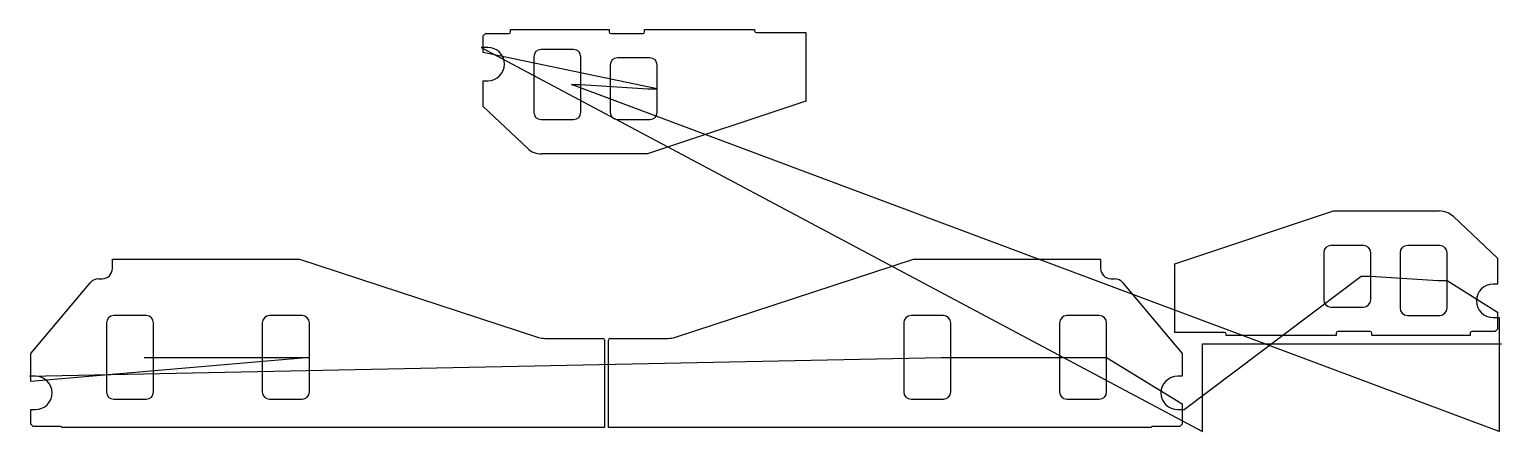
# Model space of a CAD drawing. Header units: metres. Extents: x 12 to 7050, y 0 to 1924.
import ezdxf

# ---------------------------------------------------------------- set-up
doc = ezdxf.new("R2010")
doc.units = ezdxf.units.M

msp = doc.modelspace()

# ---------------------------------------------------------------- linework, layer by layer
at = {"layer": 'TOOL_0'}
for p, q in [((2181.812, 1893.291), (2192.798, 1904.277)), ((2192.798, 1904.277), (2304.212, 1904.277)), ((2312.212, 1912.277), (2312.212, 1924.277)), ((2312.212, 1924.277), (2783.212, 1924.277)), ((2783.212, 1924.277), (2783.212, 1912.277)), ((2791.212, 1904.277), (2945.212, 1904.277)), ((2953.212, 1912.277), (2953.212, 1924.277)), ((2953.212, 1924.277), (3479.212, 1924.277)), ((3479.212, 1924.277), (3479.212, 1917.277)), ((3487.212, 1909.277), (3724.612, 1909.277)), ((3724.612, 1909.277), (3724.612, 1580.689)), ((2181.811, 1838.277), (2171.761, 1838.277)), ((2171.761, 1838.277), (5620.216, 0)), ((2203.211, 1838.277), (2181.811, 1838.277)), ((2181.812, 1838.277), (2181.812, 1893.291)), ((2181.812, 1813.126), (2181.812, 1838.277)), ((3013.212, 1640.777), (2181.812, 1813.126)), ((2423.212, 1793.277), (2423.212, 1528.277)), ((2613.212, 1828.277), (2458.212, 1828.277)), ((2648.212, 1660.777), (2648.212, 1793.277)), ((2978.212, 1788.277), (2823.212, 1788.277)), ((2788.212, 1753.277), (2788.212, 1528.277)), ((3013.212, 1640.777), (3013.212, 1753.277)), ((2181.811, 1554.673), (2181.811, 1678.277)), ((2181.811, 1678.277), (2203.211, 1678.277)), ((7039.339, 0), (2603.212, 1660.777)), ((2603.212, 1660.777), (2648.212, 1660.777)), ((2648.212, 1528.277), (2648.212, 1660.777)), ((2648.212, 1660.777), (2968.212, 1640.777)), ((2968.212, 1640.777), (3013.212, 1640.777)), ((3013.212, 1528.277), (3013.212, 1640.777)), ((2392.873, 1355.541), (2181.811, 1554.673)), ((3724.612, 1580.689), (2966.337, 1328.277)), ((2458.212, 1493.277), (2613.212, 1493.277)), ((2823.212, 1493.277), (2978.212, 1493.277)), ((2966.337, 1328.277), (2461.499, 1328.277)), ((5488.199, 803.184), (6246.474, 1055.596)), ((6246.474, 1055.596), (6751.312, 1055.596)), ((6819.937, 1028.332), (7030.999, 829.2)), ((6199.599, 855.596), (6199.599, 630.596)), ((6389.599, 890.596), (6234.599, 890.596)), ((6424.599, 743.096), (6424.599, 855.596)), ((6564.599, 855.596), (6564.599, 590.596)), ((6754.599, 890.596), (6599.599, 890.596)), ((6789.599, 723.096), (6789.599, 855.596)), ((409, 781.001), (409, 825.001)), ((409, 825.001), (1303.173, 825.001)), ((1303.173, 825.001), (2445.648, 450.916)), ((3096.595, 450.916), (4239.071, 825.001)), ((4239.071, 825.001), (5133.244, 825.001)), ((5133.244, 825.001), (5133.244, 781.001)), ((5488.199, 474.596), (5488.199, 803.184)), ((7030.999, 829.2), (7030.999, 705.596)), ((19, 373.547), (303.953, 713.14)), ((342.255, 731.001), (359, 731.001)), ((5183.244, 731.001), (5199.989, 731.001)), ((5238.291, 713.14), (5523.244, 373.547)), ((5533.021, 105.001), (6379.599, 743.096)), ((6379.599, 743.096), (6424.599, 743.096)), ((6424.599, 630.596), (6424.599, 743.096)), ((6424.599, 743.096), (6744.599, 723.096)), ((6744.599, 723.096), (6789.599, 723.096)), ((6789.599, 590.596), (6789.599, 723.096)), ((6789.599, 723.096), (7030.999, 570.828)), ((7030.999, 705.596), (7009.599, 705.596)), ((6234.599, 595.596), (6389.599, 595.596)), ((7030.999, 570.828), (7030.999, 545.596)), ((380.5, 520.001), (380.5, 190.001)), ((570.5, 555.001), (415.5, 555.001)), ((605.5, 355.001), (605.5, 520.001)), ((1125.5, 520.001), (1125.5, 190.001)), ((1315.5, 555.001), (1160.5, 555.001)), ((1350.5, 355.001), (1350.5, 520.001)), ((4191.744, 520.001), (4191.744, 190.001)), ((4381.744, 555.001), (4226.744, 555.001)), ((4416.744, 355.001), (4416.744, 520.001)), ((4936.744, 520.001), (4936.744, 190.001)), ((5126.744, 555.001), (4971.744, 555.001)), ((5161.744, 355.001), (5161.744, 520.001)), ((6599.599, 555.596), (6754.599, 555.596)), ((7009.599, 545.596), (7030.999, 545.596)), ((7030.999, 545.596), (7030.999, 490.582)), ((7030.999, 545.596), (7039.339, 545.596)), ((7039.339, 545.596), (7039.339, 0)), ((2476.454, 446.001), (2754, 446.001)), ((2762, 438.001), (2762, 19.001)), ((2780.244, 19.001), (2780.244, 438.001)), ((2788.244, 446.001), (3065.789, 446.001)), ((5725.599, 474.596), (5488.199, 474.596)), ((5733.599, 459.596), (5733.599, 466.596)), ((6259.599, 459.596), (5733.599, 459.596)), ((6259.599, 471.596), (6259.599, 459.596)), ((6421.599, 479.596), (6267.599, 479.596)), ((6429.599, 459.596), (6429.599, 471.596)), ((6900.599, 459.596), (6429.599, 459.596)), ((6900.599, 471.596), (6900.599, 459.596)), ((7020.013, 479.596), (6908.599, 479.596)), ((7030.999, 490.582), (7020.013, 479.596)), ((12.153, 265.001), (4371.744, 355.001)), ((19, 265.001), (19, 373.547)), ((1350.5, 355.001), (19, 239.867)), ((560.5, 355.001), (605.5, 355.001)), ((605.5, 190.001), (605.5, 355.001)), ((605.5, 355.001), (1305.5, 355.001)), ((1305.5, 355.001), (1350.5, 355.001)), ((1350.5, 190.001), (1350.5, 355.001)), ((4371.744, 355.001), (4416.744, 355.001)), ((4416.744, 190.001), (4416.744, 355.001)), ((4416.744, 355.001), (5116.744, 355.001)), ((5116.744, 355.001), (5161.744, 355.001)), ((5161.744, 190.001), (5161.744, 355.001)), ((5161.744, 355.001), (5523.244, 132.955)), ((5523.244, 373.547), (5523.244, 265.001)), ((5620.216, 1), (5620.216, 420.441)), ((5620.216, 420.441), (7048.999, 420.441)), ((7048.999, 420.441), (7049.999, 420.441)), ((19, 265.001), (12.153, 265.001)), ((19, 239.867), (19, 265.001)), ((40.5, 265.001), (19, 265.001)), ((5523.244, 265.001), (5501.744, 265.001)), ((415.5, 155.001), (570.5, 155.001)), ((1160.5, 155.001), (1315.5, 155.001)), ((4226.744, 155.001), (4381.744, 155.001)), ((4971.744, 155.001), (5126.744, 155.001)), ((19, 35.087), (19, 105.001)), ((19, 105.001), (40.5, 105.001)), ((5501.744, 105.001), (5523.244, 105.001)), ((5523.244, 132.955), (5523.244, 105.001)), ((5523.244, 105.001), (5523.244, 35.087)), ((5523.244, 105.001), (5533.021, 105.001)), ((30.086, 24.001), (19, 35.087)), ((160.5, 24.001), (30.086, 24.001)), ((2762, 19.001), (168.562, 19.001)), ((5373.682, 19.001), (2780.244, 19.001)), ((5512.158, 24.001), (5381.744, 24.001)), ((5523.244, 35.087), (5512.158, 24.001)), ((5620.216, 0), (5620.216, 1)), ((5620.216, 1), (5620.216, 0)), ((5620.216, 0), (5620.216, 1))]:
    msp.add_line(p, q, dxfattribs=at)
for centre, radius, start, end in [((2304.212, 1912.277), 8, 270, 0), ((2791.212, 1912.277), 8, 180, 270), ((2945.212, 1912.277), 8, 270, 0), ((3487.212, 1917.277), 8, 180, 270), ((2203.211, 1758.277), 80, 270, 90), ((2458.212, 1793.277), 35, 90, 180), ((2613.212, 1793.277), 35, 0, 90), ((2823.212, 1753.277), 35, 90, 180), ((2978.212, 1753.277), 35, 0, 90), ((2458.212, 1528.277), 35, 180, 270), ((2613.212, 1528.277), 35, 270, 0), ((2823.212, 1528.277), 35, 180, 270), ((2978.212, 1528.277), 35, 270, 0), ((2461.499, 1428.277), 100, 226.6653651, 270), ((6751.312, 955.596), 100, 46.6657818, 90), ((6234.599, 855.596), 35, 90, 180), ((6389.599, 855.596), 35, 0, 90), ((6599.599, 855.596), 35, 90, 180), ((6754.599, 855.596), 35, 0, 90), ((359, 781.001), 50, 270, 0), ((5183.244, 781.001), 50, 180, 270), ((342.278, 680.953), 50.048, 90.0263308, 139.9750003), ((5199.967, 680.953), 50.048, 40.025736, 89.974814), ((7009.599, 625.596), 80, 90, 270), ((6234.599, 630.596), 35, 180, 270), ((6389.599, 630.596), 35, 270, 0), ((6599.599, 590.596), 35, 180, 270), ((6754.599, 590.596), 35, 270, 0), ((415.5, 520.001), 35, 90, 180), ((570.5, 520.001), 35, 0, 90), ((1160.5, 520.001), 35, 90, 180), ((1315.5, 520.001), 35, 0, 90), ((4226.744, 520.001), 35, 90, 180), ((4381.744, 520.001), 35, 0, 90), ((4971.744, 520.001), 35, 90, 180), ((5126.744, 520.001), 35, 0, 90), ((2476.455, 545.001), 99, 251.8695892, 269.9994213), ((2754, 438.001), 8, 0, 90), ((2788.244, 438.001), 8, 90, 180), ((3065.789, 545.001), 99, 270, 288.1298608), ((5725.599, 466.596), 8, 0, 90), ((6267.599, 471.596), 8, 90, 180), ((6421.599, 471.596), 8, 0, 90), ((6908.599, 471.596), 8, 90, 180), ((40.5, 185.001), 80, 270, 90), ((5501.744, 185.001), 80, 90, 270), ((415.5, 190.001), 35, 180, 270), ((570.5, 190.001), 35, 270, 0), ((1160.5, 190.001), 35, 180, 270), ((1315.5, 190.001), 35, 270, 0), ((4226.744, 190.001), 35, 180, 270), ((4381.744, 190.001), 35, 270, 0), ((4971.744, 190.001), 35, 180, 270), ((5126.744, 190.001), 35, 270, 0), ((160.483, 14.974), 9.027, 26.4940879, 89.8920985), ((5381.761, 14.974), 9.027, 90.1079015, 153.5059121)]:
    msp.add_arc(centre, radius, start, end, dxfattribs=at)

doc.saveas('drawing.dxf')
